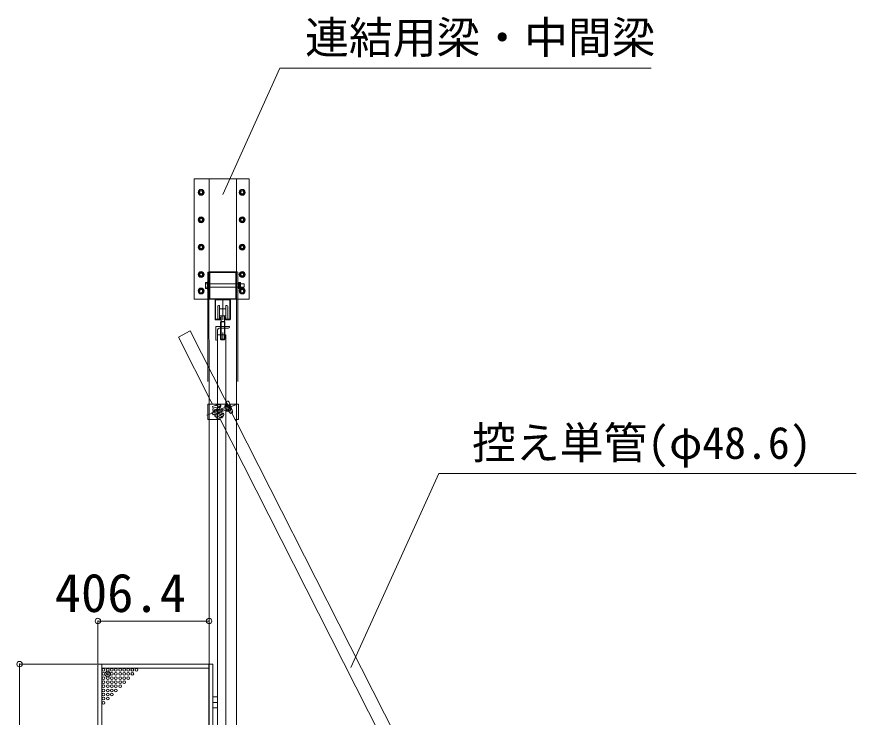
# Model space of a CAD drawing. Units: millimetres, scale not verified. Extents: x -9305 to 9305, y -6415 to 6415.
# Drawn here: x 2041 to 5108, y -798 to 1760 of the extents above; entities that cross this region are included whole.
import ezdxf
from ezdxf.enums import TextEntityAlignment as Align

# ---------------------------------------------------------------- set-up
doc = ezdxf.new("R2010")
doc.units = ezdxf.units.MM
doc.header["$LTSCALE"] = 40
doc.header["$PDMODE"] = 32
doc.header["$PDSIZE"] = 20
doc.linetypes.add('CHAIN2', pattern=[12, 9, -1, 1, -1])
for name, color, linetype, lineweight in [('0-0_0', 7, 'Continuous', 9), ('0-3_CYG-36', 7, 'Continuous', 9), ('0-8_TEXT', 7, 'Continuous', 9), ('0-9_ﾒッｼュﾊﾟﾈﾙ用ﾌﾞﾛッｸ', 7, 'Continuous', 9), ('0-C_寸法', 7, 'Continuous', 9), ('0-D_中心線', 7, 'CHAIN2', 9)]:
    doc.layers.add(name, color=color, linetype=linetype, lineweight=lineweight)
doc.styles.add('ＭＳ ゴシック', font='')
doc.styles.get('ＭＳ ゴシック').set_extended_font_data('MS Gothic')

msp = doc.modelspace()

# ---------------------------------------------------------------- linework, layer by layer
at = {"layer": '0-0_0'}
for p, q in [((2743.86, 826.03), (2743.86, 1168.51)), ((2843.86, 826.03), (2843.86, 1168.51)), ((2856.44, 784.01), (2856.44, 767.01)), ((2765.86, 655.03), (2765.86, 726.03)), ((2767.86, 728.03), (2819.86, 728.03)), ((2767.86, 655.03), (2767.86, 726.03)), ((2767.86, 726.03), (2819.86, 726.03)), ((2793.86, 730.03), (2793.86, 718.86)), ((2819.86, 655.03), (2819.86, 726.03)), ((2821.86, 655.03), (2821.86, 726.03)), ((2775.36, 702.03), (2775.36, 658.03)), ((2782.16, 705.03), (2778.36, 705.03)), ((2782.36, 655.03), (2782.36, 705.03)), ((2782.36, 693.03), (2805.36, 693.03)), ((2812.36, 658.03), (2812.36, 702.03)), ((2783.86, 655.03), (2767.86, 655.03)), ((2767.86, 653.03), (2783.86, 653.03)), ((2782.36, 668.03), (2805.36, 668.03)), ((2783.86, 661.03), (2785.86, 661.03)), ((2783.86, 655.03), (2783.86, 661.03)), ((2785.86, 661.03), (2785.86, 655.03)), ((2785.86, 645.23), (2787.66, 647.03)), ((2785.86, 645.23), (2801.86, 645.23)), ((2785.86, 645.23), (2785.86, 582.03)), ((2787.61, 647.03), (2787.61, 668.03)), ((2787.66, 647.03), (2800.06, 647.03)), ((2787.86, 580.03), (2787.86, 647.03)), ((2799.86, 580.03), (2799.86, 647.03)), ((2800.06, 647.03), (2801.86, 645.23)), ((2800.11, 647.03), (2800.11, 668.03)), ((2801.86, 661.03), (2801.86, 655.03)), ((2803.86, 661.03), (2801.86, 661.03)), ((2803.86, 655.03), (2803.86, 661.03)), ((2803.86, 655.03), (2819.86, 655.03)), ((2819.86, 653.03), (2803.86, 653.03)), ((2818.86, 628.53), (2768.86, 628.53)), ((2785.86, 582.03), (2787.86, 580.03)), ((2785.86, 582.03), (2801.86, 582.03)), ((2787.86, 580.03), (2799.86, 580.03)), ((2801.86, 582.03), (2799.86, 580.03)), ((2333.65, -603.92), (2050.48, -603.92)), ((2051.48, -3606.92), (2051.48, -603.92)), ((2051.48, -607.92), (2051.48, -3602.92)), ((2337.65, -3606.92), (2337.65, -603.92)), ((2352.65, -3606.92), (2352.65, -603.92)), ((2742.65, -3606.92), (2742.65, -603.92)), ((2757.65, -603.92), (2757.65, -3606.92))]:
    msp.add_line(p, q, dxfattribs=at)
at = {"layer": '0-0_0', "linetype": 'CHAIN2'}
for p, q in [((2793.86, 653.03), (2793.86, 728.03)), ((2793.86, 582.03), (2793.86, 607.03))]:
    msp.add_line(p, q, dxfattribs=at)
at = {"layer": '0-0_0'}
for points in [[(2809.36, 705.03), (2805.36, 705.03), (2805.36, 655.03)], [(2801.86, 645.23), (2801.86, 582.03), (2801.86, 590.43)], [(2757.86, -723.92), (2774.86, -723.92), (2774.86, -743.92), (2757.86, -743.92)], [(2757.65, -763.82), (2774.86, -763.82), (2774.86, -743.92)]]:
    msp.add_lwpolyline(points, dxfattribs=at)
for centre, radius, start, end in [((2767.86, 726.03), 2, 90, 180), ((2819.86, 726.03), 2, 0, 90), ((2778.36, 702.03), 3, 90, 180), ((2809.36, 702.03), 3, 0, 90), ((2767.86, 655.03), 2, 180, 270), ((2778.36, 658.03), 3, 180, 270), ((2783.86, 655.03), 2, 270, 0), ((2803.86, 655.03), 2, 180, 270), ((2809.36, 658.03), 3, 270, 0), ((2819.86, 655.03), 2, 270, 0)]:
    msp.add_arc(centre, radius, start, end, dxfattribs=at)
msp.add_point((2051.48, -603.92), dxfattribs=at)
at = {"layer": '0-3_CYG-36'}
for p, q in [((2689.86, 728.01), (2689.86, 1168.51)), ((2709.67, 1127.51), (2704.47, 1118.51)), ((2704.47, 1118.51), (2709.67, 1109.51)), ((2720.06, 1127.51), (2709.67, 1127.51)), ((2709.67, 1109.51), (2720.06, 1109.51)), ((2725.26, 1118.51), (2720.06, 1127.51)), ((2720.06, 1109.51), (2725.26, 1118.51)), ((2859.67, 1127.51), (2854.47, 1118.51)), ((2854.47, 1118.51), (2859.67, 1109.51)), ((2870.06, 1127.51), (2859.67, 1127.51)), ((2859.67, 1109.51), (2870.06, 1109.51)), ((2875.26, 1118.51), (2870.06, 1127.51)), ((2870.06, 1109.51), (2875.26, 1118.51)), ((2709.67, 1027.51), (2704.47, 1018.51)), ((2704.47, 1018.51), (2709.67, 1009.51)), ((2720.06, 1027.51), (2709.67, 1027.51)), ((2725.26, 1018.51), (2720.06, 1027.51)), ((2720.06, 1009.51), (2725.26, 1018.51)), ((2859.67, 1027.51), (2854.47, 1018.51)), ((2854.47, 1018.51), (2859.67, 1009.51)), ((2870.06, 1027.51), (2859.67, 1027.51)), ((2875.26, 1018.51), (2870.06, 1027.51)), ((2870.06, 1009.51), (2875.26, 1018.51)), ((2709.67, 1009.51), (2720.06, 1009.51)), ((2859.67, 1009.51), (2870.06, 1009.51)), ((2709.67, 927.51), (2704.47, 918.51)), ((2720.06, 927.51), (2709.67, 927.51)), ((2725.26, 918.51), (2720.06, 927.51)), ((2859.67, 927.51), (2854.47, 918.51)), ((2870.06, 927.51), (2859.67, 927.51)), ((2875.26, 918.51), (2870.06, 927.51)), ((2704.47, 918.51), (2709.67, 909.51)), ((2709.67, 909.51), (2720.06, 909.51)), ((2720.06, 909.51), (2725.26, 918.51)), ((2854.47, 918.51), (2859.67, 909.51)), ((2859.67, 909.51), (2870.06, 909.51)), ((2870.06, 909.51), (2875.26, 918.51)), ((2841.86, 828.03), (2745.86, 828.03)), ((2841.86, 828.01), (2745.86, 828.01)), ((2841.86, 828.03), (2847.68, 828.01)), ((2709.67, 827.51), (2704.47, 818.51)), ((2704.47, 818.51), (2709.67, 809.51)), ((2720.06, 827.51), (2709.67, 827.51)), ((2709.67, 809.51), (2720.06, 809.51)), ((2725.26, 818.51), (2720.06, 827.51)), ((2720.06, 809.51), (2725.26, 818.51)), ((2743.86, 826.03), (2743.86, 730.03)), ((2743.86, 826.01), (2743.86, 730.01)), ((2843.86, 730.03), (2843.86, 826.03)), ((2843.86, 730.01), (2843.86, 826.01)), ((2843.94, -3572.46), (2843.94, 827.54)), ((2848.44, 827.54), (2848.44, 427.54)), ((2859.67, 827.51), (2854.47, 818.51)), ((2854.47, 818.51), (2859.67, 809.51)), ((2870.06, 827.51), (2859.67, 827.51)), ((2859.67, 809.51), (2870.06, 809.51)), ((2875.26, 818.51), (2870.06, 827.51)), ((2870.06, 809.51), (2875.26, 818.51)), ((2709.67, 767.51), (2704.47, 758.51)), ((2720.06, 767.51), (2709.67, 767.51)), ((2725.26, 758.51), (2720.06, 767.51)), ((2738.18, 789.01), (2731.18, 789.01)), ((2731.18, 784.01), (2871.68, 784.01)), ((2731.18, 772.01), (2871.68, 772.01)), ((2849.44, 789.01), (2858.44, 789.01)), ((2858.44, 767.01), (2849.44, 767.01)), ((2851.44, 789.01), (2851.44, 767.01)), ((2854.44, 767.01), (2854.44, 789.01)), ((2856.44, 784.01), (2856.44, 789.01)), ((2858.44, 789.01), (2858.44, 767.01)), ((2875.26, 758.51), (2870.06, 767.51)), ((2871.68, 784.01), (2871.68, 772.01)), ((2704.47, 758.51), (2709.67, 749.51)), ((2709.67, 749.51), (2720.06, 749.51)), ((2720.06, 749.51), (2725.26, 758.51)), ((2848.94, 763.01), (2847.94, 763.01)), ((2745.86, 728.03), (2841.86, 728.03)), ((2745.86, 728.01), (2841.86, 728.01)), ((2632.43, 589.7), (2675.28, 612.66)), ((2750.72, 356.55), (2632.43, 589.7)), ((4840.6, -3655.42), (2675.28, 612.66)), ((2739.02, 289.78), (2739.02, 345.78)), ((2739.02, 345.78), (2805.72, 345.78)), ((2750.72, 356.55), (2756.18, 345.78)), ((2774.02, 338.85), (2771.53, 345.52)), ((2816.98, 339.02), (2774.12, 323)), ((2782.3, 335.69), (2785.71, 337.69)), ((2786.45, 340.42), (2786.56, 340.12)), ((2786.56, 340.12), (2787.04, 338.84)), ((2800.9, 338.34), (2816.18, 343.2)), ((2801.87, 335.3), (2800.9, 338.34)), ((2801.87, 335.3), (2817.15, 340.15)), ((2805.72, 354.02), (2810.4, 355.78)), ((2817.2, 319.01), (2807, 346.31)), ((2811.73, 342.21), (2811.87, 341.84)), ((2813.42, 337.69), (2813, 338.83)), ((2813.42, 337.7), (2813, 338.83)), ((2816.83, 352.84), (2829.44, 319.12)), ((2820.49, 329.65), (2816.98, 339.02)), ((2821.89, 330.18), (2818.38, 339.55)), ((2819.48, 345.78), (2851.02, 345.78)), ((2821.38, 340.67), (2824.89, 331.3)), ((2851.02, 345.78), (2851.02, 289.78)), ((2755.75, 316.13), (2755.32, 314.53)), ((2755.32, 314.53), (2757.88, 307.68)), ((2763.59, 319.06), (2755.75, 316.13)), ((2756.93, 336.59), (2759.24, 330.4)), ((2764.68, 318.4), (2757, 315.53)), ((2759.25, 306.76), (2757.88, 307.68)), ((2767.1, 309.69), (2759.25, 306.76)), ((2767.48, 310.9), (2759.8, 308.03)), ((2763.04, 324.18), (2762.5, 322.16)), ((2763.04, 324.18), (2769.9, 326.77)), ((2773.03, 322.59), (2767.33, 320.48)), ((2770.04, 305.45), (2768.3, 306.65)), ((2776.91, 308.03), (2770.04, 305.46)), ((2776.57, 313.27), (2770.84, 311.11)), ((2774.34, 324.14), (2774, 325.08)), ((2783.57, 327.6), (2774.34, 324.14)), ((2789.95, 327.84), (2774.61, 322.11)), ((2776.58, 332.32), (2782.3, 335.69)), ((2792.71, 320.34), (2777.36, 314.6)), ((2820.49, 329.65), (2777.56, 313.6)), ((2787.77, 316.36), (2778.54, 312.9)), ((2778.54, 312.9), (2778.9, 311.98)), ((2781.45, 333.27), (2783.57, 327.6)), ((2781.92, 331.98), (2785.33, 333.99)), ((2785.6, 308.2), (2792.13, 309.42)), ((2789.89, 310.68), (2787.77, 316.36)), ((2788.81, 328.49), (2789.91, 327.82)), ((2789.41, 311.96), (2793.29, 312.68)), ((2792.13, 309.42), (2796.01, 310.14)), ((2792.32, 319.12), (2792.71, 320.34)), ((2798.25, 308.87), (2797.77, 310.15)), ((2798.36, 308.57), (2798.25, 308.87)), ((2821.35, 328.91), (2806.64, 322.55)), ((2807.9, 319.61), (2806.64, 322.55)), ((2807.8, 335.59), (2807.27, 337.01)), ((2807.8, 335.59), (2807.27, 337.01)), ((2822.62, 325.97), (2807.9, 319.61)), ((2811.84, 324.8), (2811.3, 326.22)), ((2811.84, 324.8), (2811.31, 326.22)), ((2813, 321.7), (2812.96, 321.8)), ((2817.35, 327.18), (2816.92, 328.32)), ((2817.35, 327.18), (2816.93, 328.32)), ((2818.62, 323.8), (2818.48, 324.18)), ((2826.51, 312.69), (2821.82, 310.94)), ((2739.02, 289.78), (2784.59, 289.78)), ((2773.57, 292.1), (2771.25, 298.28)), ((4797.33, -3677.55), (2779.2, 300.4)), ((2784.97, 295.29), (2784.54, 296.45)), ((2790.97, 293.53), (2787.99, 301.49)), ((2839.09, 289.78), (2851.02, 289.78)), ((2845.1, 291.21), (2845.1, 289.78))]:
    msp.add_line(p, q, dxfattribs=at)
at = {"layer": '0-3_CYG-36', "linetype": 'CHAIN2'}
for p, q in [((2839.06, 341.94), (2735.14, 305.53)), ((2840.02, 342.32), (2778.92, 319.26))]:
    msp.add_line(p, q, dxfattribs=at)
at = {"layer": '0-3_CYG-36'}
for points in [[(2889.86, 728.01), (2889.86, 1168.51), (2689.86, 1168.51)], [(2743.58, 828.01), (2743.58, 659.51), (2744.08, 504.01)], [(2739.44, 427.54), (2739.44, 827.54), (2743.94, 827.54)], [(2738.18, 767.01), (2731.18, 767.01), (2731.18, 789.01)], [(2848.44, 792.01), (2849.44, 792.01), (2849.44, 763.01)], [(2859.67, 749.51), (2870.06, 749.51), (2875.26, 758.51)], [(2772.21, 341.5), (2777.62, 343.52), (2776.33, 344.1), (2768.83, 341.3), (2768.2, 340.53)], [(2788.32, 298.41), (2793.02, 300.17), (2793.99, 299.73), (2794.34, 298.79), (2793.9, 297.83), (2785.94, 294.85), (2784.97, 295.29)]]:
    msp.add_lwpolyline(points, dxfattribs=at)
for points in [[(2841.56, 825.73), (2746.16, 825.73), (2746.16, 730.33), (2841.56, 730.33)], [(2841.56, 825.71), (2746.16, 825.71), (2746.16, 730.31), (2841.56, 730.31)], [(2738.18, 764.01), (2739.18, 764.01), (2739.18, 792.01), (2738.18, 792.01)], [(2803.63, 341.05), (2803.98, 340.11), (2804.94, 339.67), (2812.9, 342.65), (2813.34, 343.61), (2812.99, 344.55), (2812.03, 344.99), (2804.07, 342.01)], [(2811.21, 320.77), (2811.12, 321), (2820.49, 324.5), (2820.58, 324.27), (2820.14, 323.3), (2812.18, 320.33)]]:
    msp.add_lwpolyline(points, close=True, dxfattribs=at)
for centre, radius in [((2714.86, 1118.51), 10.75), ((2714.86, 1118.51), 9), ((2714.86, 1118.51), 6), ((2714.86, 1118.51), 5.5), ((2864.86, 1118.51), 10.75), ((2864.86, 1118.51), 9), ((2864.86, 1118.51), 6), ((2864.86, 1118.51), 5.5), ((2714.86, 1018.51), 10.75), ((2714.86, 1018.51), 9), ((2714.86, 1018.51), 6), ((2714.86, 1018.51), 5.5), ((2864.86, 1018.51), 10.75), ((2864.86, 1018.51), 9), ((2864.86, 1018.51), 6), ((2864.86, 1018.51), 5.5), ((2714.86, 918.51), 10.75), ((2714.86, 918.51), 9), ((2714.86, 918.51), 6), ((2714.86, 918.51), 5.5), ((2864.86, 918.51), 10.75), ((2864.86, 918.51), 9), ((2864.86, 918.51), 6), ((2864.86, 918.51), 5.5), ((2714.86, 818.51), 10.75), ((2864.86, 818.51), 10.75), ((2714.86, 818.51), 9), ((2714.86, 818.51), 6), ((2714.86, 818.51), 5.5), ((2864.86, 818.51), 9), ((2864.86, 818.51), 6), ((2864.86, 818.51), 5.5), ((2714.86, 758.51), 10.75), ((2714.86, 758.51), 9), ((2864.86, 758.51), 10.75), ((2864.86, 758.51), 9), ((2714.86, 758.51), 6), ((2714.86, 758.51), 5.5), ((2864.86, 758.51), 6), ((2864.86, 758.51), 5.5)]:
    msp.add_circle(centre, radius, dxfattribs=at)
for centre, radius, start, end in [((2745.86, 826.03), 2, 90, 180), ((2745.86, 826.01), 2, 90, 180), ((2841.86, 826.03), 2, 0, 90), ((2841.86, 826.01), 2, 0, 90), ((2841.86, 826.01), 2, 0, 90), ((2745.86, 730.03), 2, 180, 270), ((2745.86, 730.01), 2, 180, 270), ((2841.86, 730.03), 2, 270, 0), ((2841.86, 730.01), 2, 270, 0), ((2789.12, 262.69), 80.6, 94.923, 113.534), ((3049.3, -570.79), 946.72, 106.112, 107.841), ((2782.71, 339.02), 4, 20.5, 101.089), ((2783.3, 337.44), 4, 300.483, 20.5), ((2784.69, 339.42), 2, 300.483, 20.5), ((2794.22, 348.98), 12.56, 302.157, 23.706), ((2812.15, 351.09), 5, 20.5, 110.5), ((2817.45, 339.2), 4.2, 20.5, 107.638), ((2817.45, 339.2), 1, 20.5, 107.638), ((2820.75, 343.02), 1, 110.5, 200.5), ((2762.42, 325.36), 5.57, 126.872, 199.888), ((2763.53, 326.28), 6.94, 203.878, 261.687), ((2758.78, 330.23), 0.5, 306.872, 20.5), ((2772.05, 330.12), 10.8, 213.389, 243.874), ((2771.78, 304.2), 6.94, 139.313, 197.122), ((2782.42, 320.78), 15.09, 181.149, 219.851), ((2775.22, 329.37), 7.12, 205.152, 252.111), ((2778.24, 307.18), 8.38, 152.038, 191.934), ((2678.02, 528.07), 247.98, 292.084, 298.514), ((2783.22, 321.13), 10.3, 171.863, 229.739), ((2749.72, 308.7), 28.24, 6.912, 34.075), ((2779.63, 327.15), 6, 120.483, 200.222), ((2780.89, 309.77), 5.56, 141.037, 202.934), ((2784.5, 314.1), 6, 200.778, 280.517), ((2783.32, 333.97), 2, 120.483, 200.5), ((2764.5, 314.23), 28.24, 9.965, 30.38), ((2791.76, 311.38), 2, 200.5, 280.517), ((2765.09, 314.45), 28.24, 12.032, 28.317), ((2794.02, 308.75), 4, 20.5, 100.517), ((2796.38, 308.17), 2, 20.5, 100.517), ((2794.61, 307.17), 4, 299.911, 20.5), ((2796.96, 326.2), 10.25, 351.271, 49.729), ((2809.84, 307.2), 12.56, 17.294, 98.843), ((2820.96, 329.82), 1, 293.362, 20.5), ((2820.96, 329.82), 4.2, 293.362, 20.5), ((2827.06, 326.16), 1, 200.5, 290.5), ((2824.76, 317.37), 5, 290.5, 20.5), ((2770.35, 304.17), 5.57, 201.112, 274.128), ((2770.78, 298.11), 0.5, 20.5, 94.128), ((2749.38, 368.98), 80.6, 287.466, 306.077)]:
    msp.add_arc(centre, radius, start, end, dxfattribs=at)
at = {"layer": '0-8_TEXT'}
for points in [[(2793.73, 1110.7), (3002.9, 1571.91), (4358.57, 1571.91)], [(3262.06, -616.19), (3583.3, 92.13), (5107.85, 92.13)]]:
    msp.add_lwpolyline(points, dxfattribs=at)
at = {"layer": '0-9_ﾒッｼュﾊﾟﾈﾙ用ﾌﾞﾛッｸ'}
for centre in [(2358.65, -624.92), (2358.65, -639.92), (2373.65, -624.92), (2373.65, -639.92), (2388.65, -624.92), (2388.65, -639.92), (2403.65, -624.92), (2403.65, -639.92), (2418.65, -624.92), (2418.65, -639.92), (2433.65, -624.92), (2433.65, -639.92), (2448.65, -624.92), (2448.65, -639.92), (2463.65, -624.92), (2463.65, -639.92), (2478.65, -624.92), (2358.65, -654.92), (2358.65, -669.92), (2373.65, -654.92), (2373.65, -669.92), (2388.65, -654.92), (2388.65, -669.92), (2403.65, -654.92), (2403.65, -669.92), (2418.65, -654.92), (2418.65, -669.92), (2433.65, -654.92), (2433.65, -669.92), (2448.65, -654.92), (2358.65, -684.92), (2358.65, -699.92), (2373.65, -684.92), (2373.65, -699.92), (2388.65, -684.92), (2388.65, -699.92), (2403.65, -684.92), (2403.65, -699.92), (2418.65, -684.92), (2358.65, -714.92), (2358.65, -729.92), (2373.65, -714.92), (2373.65, -729.92), (2388.65, -714.92), (2358.65, -744.92)]:
    msp.add_circle(centre, 5, dxfattribs=at)
msp.add_point((2373.65, -639.92), dxfattribs=at)
at = {"layer": '0-C_寸法'}
for p, q in [((2768.86, 628.53), (2768.86, 578.53)), ((2774.86, 583.03), (2774.86, 616.03)), ((2781.36, 622.53), (2814.36, 622.53)), ((2818.86, 628.53), (2818.86, 627.03)), ((2774.86, -3636.18), (2774.86, 598.53)), ((2768.86, 578.53), (2770.36, 578.53)), ((2744.08, 504.01), (2744.08, -3572.46)), ((2337.65, -603.92), (2337.65, -445.73)), ((2744.08, -446.73), (2337.65, -446.73)), ((2341.65, -446.73), (2740.08, -446.73)), ((2744.08, -601.92), (2744.08, -445.73)), ((2757.65, -603.92), (2337.65, -603.92)), ((2742.65, -618.92), (2352.65, -618.92))]:
    msp.add_line(p, q, dxfattribs=at)
msp.add_lwpolyline([(2774.86, 578.53), (2774.86, 598.53), (2804.86, 598.53), (2804.86, -3636.18)], dxfattribs=at)
for centre, radius, start, end in [((2781.36, 616.03), 6.5, 90, 180), ((2814.36, 627.03), 4.5, 270, 0), ((2770.36, 583.03), 4.5, 270, 0)]:
    msp.add_arc(centre, radius, start, end, dxfattribs=at)
for p in [(2337.65, -446.73), (2744.08, -446.73)]:
    msp.add_point(p, dxfattribs=at)
at = {"layer": '0-D_中心線'}
for p, q in [((2743.86, 728.01), (2689.86, 728.01)), ((2839.86, 728.01), (2889.86, 728.01))]:
    msp.add_line(p, q, dxfattribs=at)

# ---------------------------------------------------------------- texts
at = {"layer": '0-8_TEXT', "style": 'ＭＳ ゴシック'}
for s, p in [('連結用梁・中間梁', (3094.69, 1590.06)), ('控え単管(φ48.6)', (3704.7, 110.29))]:
    msp.add_text(s, height=117.3, dxfattribs=at).set_placement(p, align=Align.BOTTOM_LEFT)
at = {"layer": '0-C_寸法', "style": 'ＭＳ ゴシック'}
msp.add_text('406.4', height=140.8, dxfattribs=at).set_placement((2180.26, -456.07), align=Align.BOTTOM_LEFT)

doc.saveas('drawing.dxf')
